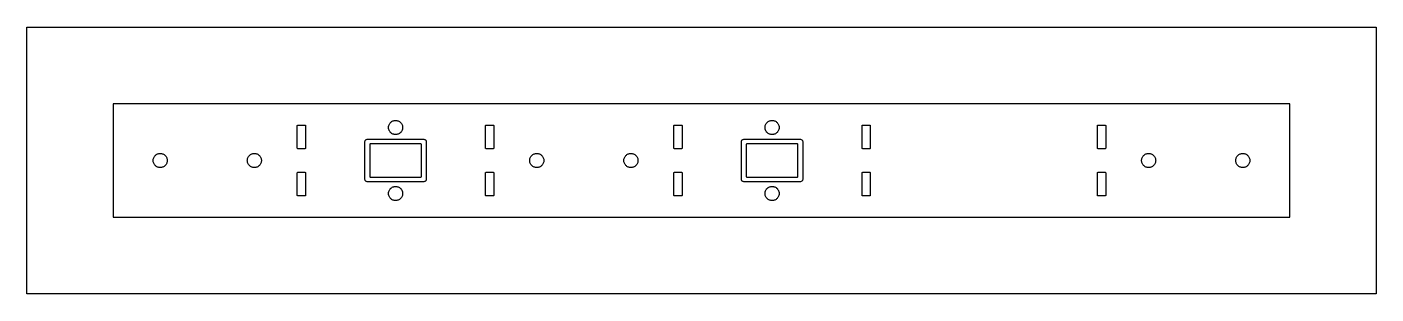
# Model space of a CAD drawing. Header units: metres. Extents: x -118 to 168, y -28 to 28.
import ezdxf

# ---------------------------------------------------------------- set-up
doc = ezdxf.new("R2010")
doc.units = ezdxf.units.M

msp = doc.modelspace()

# ---------------------------------------------------------------- linework, layer by layer
for points in [[(168.31, 28.31), (168.31, -28.31), (-118.31, -28.31), (-118.31, 28.31), (168.31, 28.31)], [(20.87, 12), (20, 12), (19.13, 12), (-19.13, 12), (-20, 12), (-20.87, 12), (-59.13, 12), (-60, 12), (-60.87, 12), (-100, 12), (-100, 10), (-100, -12), (-90, -12), (-60.87, -12), (-60, -12), (-59.13, -12), (-20.87, -12), (-20, -12), (-19.13, -12), (19.13, -12), (20, -12), (20.87, -12), (59.13, -12), (60, -12), (60.87, -12), (109.13, -12), (110, -12), (110.87, -12), (150, -12), (150, 12), (110.87, 12), (110, 12), (109.13, 12), (60.87, 12), (60, 12), (59.13, 12), (20.87, 12)], [(-59.14, 7.44), (-59.13, 7.4), (-59.13, 2.6), (-59.14, 2.56), (-59.16, 2.53), (-59.2, 2.51), (-59.23, 2.5), (-60.77, 2.5), (-60.8, 2.51), (-60.84, 2.53), (-60.86, 2.56), (-60.87, 2.6), (-60.87, 7.4), (-60.86, 7.44), (-60.84, 7.47), (-60.8, 7.49), (-60.77, 7.5), (-59.23, 7.5), (-59.2, 7.49), (-59.16, 7.47), (-59.14, 7.44)], [(-41.44, 6.56), (-41.44, 6.57), (-41.46, 6.66), (-41.47, 6.7), (-41.47, 6.71), (-41.47, 6.71), (-41.48, 6.77), (-41.49, 6.85), (-41.49, 6.85), (-41.49, 6.86), (-41.5, 7), (-41.5, 7), (-41.5, 7), (-41.49, 7.14), (-41.49, 7.15), (-41.49, 7.15), (-41.48, 7.23), (-41.47, 7.29), (-41.47, 7.29), (-41.47, 7.3), (-41.45, 7.36), (-41.44, 7.42), (-41.44, 7.44), (-41.39, 7.57), (-41.32, 7.71), (-41.25, 7.83), (-41.16, 7.95), (-41.06, 8.06), (-40.95, 8.16), (-40.83, 8.25), (-40.71, 8.32), (-40.57, 8.39), (-40.44, 8.44), (-40.29, 8.47), (-40.15, 8.49), (-40, 8.5), (-39.85, 8.49), (-39.71, 8.47), (-39.56, 8.44), (-39.43, 8.39), (-39.29, 8.32), (-39.17, 8.25), (-39.05, 8.16), (-38.94, 8.06), (-38.84, 7.95), (-38.75, 7.83), (-38.68, 7.71), (-38.61, 7.57), (-38.56, 7.44), (-38.56, 7.42), (-38.54, 7.36), (-38.53, 7.3), (-38.53, 7.29), (-38.53, 7.29), (-38.52, 7.23), (-38.51, 7.15), (-38.51, 7.15), (-38.51, 7.14), (-38.5, 7), (-38.5, 7), (-38.5, 7), (-38.51, 6.86), (-38.51, 6.85), (-38.51, 6.85), (-38.52, 6.77), (-38.53, 6.71), (-38.53, 6.71), (-38.53, 6.7), (-38.54, 6.66), (-38.56, 6.57), (-38.56, 6.56), (-38.57, 6.56), (-38.61, 6.43), (-38.61, 6.43), (-38.62, 6.42), (-38.68, 6.3), (-38.68, 6.29), (-38.68, 6.29), (-38.75, 6.17), (-38.75, 6.17), (-38.76, 6.16), (-38.84, 6.05), (-38.84, 6.05), (-38.84, 6.04), (-38.94, 5.94), (-38.94, 5.94), (-38.94, 5.94), (-39.04, 5.84), (-39.05, 5.84), (-39.05, 5.84), (-39.05, 5.84), (-39.16, 5.76), (-39.17, 5.75), (-39.17, 5.75), (-39.2, 5.74), (-39.29, 5.68), (-39.29, 5.68), (-39.3, 5.68), (-39.42, 5.62), (-39.43, 5.61), (-39.43, 5.61), (-39.56, 5.57), (-39.56, 5.56), (-39.57, 5.56), (-39.61, 5.55), (-39.7, 5.53), (-39.71, 5.53), (-39.71, 5.53), (-39.73, 5.53), (-39.85, 5.51), (-39.85, 5.51), (-39.86, 5.51), (-40, 5.5), (-40, 5.5), (-40, 5.5), (-40.14, 5.51), (-40.15, 5.51), (-40.15, 5.51), (-40.27, 5.53), (-40.29, 5.53), (-40.29, 5.53), (-40.3, 5.53), (-40.39, 5.55), (-40.43, 5.56), (-40.44, 5.56), (-40.44, 5.57), (-40.57, 5.61), (-40.57, 5.61), (-40.58, 5.62), (-40.7, 5.68), (-40.71, 5.68), (-40.71, 5.68), (-40.83, 5.75), (-40.83, 5.75), (-40.84, 5.76), (-40.95, 5.84), (-40.95, 5.84), (-40.96, 5.84), (-41.06, 5.94), (-41.06, 5.94), (-41.06, 5.94), (-41.16, 6.04), (-41.16, 6.05), (-41.16, 6.05), (-41.24, 6.16), (-41.25, 6.17), (-41.25, 6.17), (-41.32, 6.29), (-41.32, 6.29), (-41.32, 6.3), (-41.35, 6.34), (-41.38, 6.42), (-41.39, 6.43), (-41.39, 6.43), (-41.43, 6.56), (-41.44, 6.56)], [(-19.13, 2.6), (-19.14, 2.56), (-19.16, 2.53), (-19.2, 2.51), (-19.23, 2.5), (-20.77, 2.5), (-20.8, 2.51), (-20.84, 2.53), (-20.86, 2.56), (-20.87, 2.6), (-20.87, 7.4), (-20.86, 7.44), (-20.84, 7.47), (-20.8, 7.49), (-20.77, 7.5), (-19.23, 7.5), (-19.2, 7.49), (-19.16, 7.47), (-19.14, 7.44), (-19.13, 7.4), (-19.13, 2.6)], [(20.87, 2.6), (20.86, 2.56), (20.84, 2.53), (20.8, 2.51), (20.77, 2.5), (19.23, 2.5), (19.2, 2.51), (19.16, 2.53), (19.14, 2.56), (19.13, 2.6), (19.13, 7.4), (19.14, 7.44), (19.16, 7.47), (19.2, 7.49), (19.23, 7.5), (20.77, 7.5), (20.8, 7.49), (20.84, 7.47), (20.86, 7.44), (20.87, 7.4), (20.87, 2.6)], [(38.54, 6.66), (38.53, 6.7), (38.53, 6.71), (38.53, 6.71), (38.52, 6.77), (38.51, 6.85), (38.51, 6.85), (38.51, 6.86), (38.5, 7), (38.5, 7), (38.5, 7), (38.51, 7.14), (38.51, 7.15), (38.51, 7.15), (38.52, 7.23), (38.53, 7.29), (38.53, 7.29), (38.53, 7.3), (38.55, 7.36), (38.56, 7.42), (38.56, 7.44), (38.61, 7.57), (38.68, 7.71), (38.75, 7.83), (38.84, 7.95), (38.94, 8.06), (39.05, 8.16), (39.17, 8.25), (39.29, 8.32), (39.43, 8.39), (39.56, 8.44), (39.71, 8.47), (39.85, 8.49), (40, 8.5), (40.15, 8.49), (40.29, 8.47), (40.44, 8.44), (40.57, 8.39), (40.71, 8.32), (40.83, 8.25), (40.95, 8.16), (41.06, 8.06), (41.16, 7.95), (41.25, 7.83), (41.32, 7.71), (41.39, 7.57), (41.44, 7.44), (41.44, 7.42), (41.46, 7.36), (41.47, 7.3), (41.47, 7.29), (41.47, 7.29), (41.48, 7.23), (41.49, 7.15), (41.49, 7.15), (41.49, 7.14), (41.5, 7), (41.5, 7), (41.5, 7), (41.49, 6.86), (41.49, 6.85), (41.49, 6.85), (41.48, 6.77), (41.47, 6.71), (41.47, 6.71), (41.47, 6.7), (41.46, 6.66), (41.44, 6.57), (41.44, 6.56), (41.43, 6.56), (41.39, 6.43), (41.39, 6.43), (41.38, 6.42), (41.32, 6.3), (41.32, 6.29), (41.32, 6.29), (41.25, 6.17), (41.25, 6.17), (41.24, 6.16), (41.16, 6.05), (41.16, 6.05), (41.16, 6.04), (41.06, 5.94), (41.06, 5.94), (41.06, 5.94), (40.96, 5.84), (40.95, 5.84), (40.95, 5.84), (40.95, 5.84), (40.84, 5.76), (40.83, 5.75), (40.83, 5.75), (40.8, 5.74), (40.71, 5.68), (40.71, 5.68), (40.7, 5.68), (40.58, 5.62), (40.57, 5.61), (40.57, 5.61), (40.44, 5.57), (40.44, 5.56), (40.43, 5.56), (40.39, 5.55), (40.3, 5.53), (40.29, 5.53), (40.29, 5.53), (40.27, 5.53), (40.15, 5.51), (40.15, 5.51), (40.14, 5.51), (40, 5.5), (40, 5.5), (40, 5.5), (39.86, 5.51), (39.85, 5.51), (39.85, 5.51), (39.73, 5.53), (39.71, 5.53), (39.71, 5.53), (39.7, 5.53), (39.61, 5.55), (39.57, 5.56), (39.56, 5.56), (39.56, 5.57), (39.43, 5.61), (39.43, 5.61), (39.42, 5.62), (39.3, 5.68), (39.29, 5.68), (39.29, 5.68), (39.17, 5.75), (39.17, 5.75), (39.16, 5.76), (39.05, 5.84), (39.05, 5.84), (39.04, 5.84), (38.94, 5.94), (38.94, 5.94), (38.94, 5.94), (38.84, 6.04), (38.84, 6.05), (38.84, 6.05), (38.76, 6.16), (38.75, 6.17), (38.75, 6.17), (38.68, 6.29), (38.68, 6.29), (38.68, 6.3), (38.65, 6.34), (38.62, 6.42), (38.61, 6.43), (38.61, 6.43), (38.57, 6.56), (38.56, 6.56), (38.56, 6.57), (38.54, 6.66)], [(60.86, 7.44), (60.87, 7.4), (60.87, 2.6), (60.86, 2.56), (60.84, 2.53), (60.8, 2.51), (60.77, 2.5), (59.23, 2.5), (59.2, 2.51), (59.16, 2.53), (59.14, 2.56), (59.13, 2.6), (59.13, 7.4), (59.14, 7.44), (59.16, 7.47), (59.2, 7.49), (59.23, 7.5), (60.77, 7.5), (60.8, 7.49), (60.84, 7.47), (60.86, 7.44)], [(110.87, 2.6), (110.86, 2.56), (110.84, 2.53), (110.8, 2.51), (110.77, 2.5), (109.23, 2.5), (109.2, 2.51), (109.16, 2.53), (109.14, 2.56), (109.13, 2.6), (109.13, 7.4), (109.14, 7.44), (109.16, 7.47), (109.2, 7.49), (109.23, 7.5), (110.77, 7.5), (110.8, 7.49), (110.84, 7.47), (110.86, 7.44), (110.87, 7.4), (110.87, 2.6)], [(-33.83, -4.47), (-33.99, -4.5), (-34, -4.5), (-34.01, -4.5), (-45.99, -4.5), (-46, -4.5), (-46.01, -4.5), (-46.17, -4.47), (-46.19, -4.46), (-46.21, -4.45), (-46.34, -4.36), (-46.35, -4.35), (-46.36, -4.34), (-46.4, -4.28), (-46.45, -4.21), (-46.46, -4.19), (-46.47, -4.17), (-46.5, -4.01), (-46.5, -4), (-46.5, -3.99), (-46.5, -2.6), (-46.5, 2.6), (-46.5, 3.99), (-46.5, 4), (-46.5, 4.01), (-46.47, 4.17), (-46.46, 4.19), (-46.45, 4.21), (-46.4, 4.28), (-46.36, 4.34), (-46.35, 4.35), (-46.34, 4.36), (-46.21, 4.45), (-46.19, 4.46), (-46.17, 4.47), (-46.01, 4.5), (-46, 4.5), (-45.99, 4.5), (-34.01, 4.5), (-34, 4.5), (-33.99, 4.5), (-33.83, 4.47), (-33.81, 4.46), (-33.79, 4.45), (-33.66, 4.36), (-33.65, 4.35), (-33.64, 4.34), (-33.6, 4.28), (-33.55, 4.21), (-33.54, 4.19), (-33.53, 4.17), (-33.5, 4.01), (-33.5, 4), (-33.5, 3.99), (-33.5, 2.6), (-33.5, -2.6), (-33.5, -3.99), (-33.5, -4), (-33.5, -4.01), (-33.53, -4.17), (-33.54, -4.19), (-33.55, -4.21), (-33.6, -4.28), (-33.64, -4.34), (-33.65, -4.35), (-33.66, -4.36), (-33.79, -4.45), (-33.81, -4.46), (-33.83, -4.47)], [(-45.5, -2.6), (-45.5, -3.39), (-45.49, -3.44), (-45.47, -3.47), (-45.44, -3.49), (-45.39, -3.5), (-34.61, -3.5), (-34.56, -3.49), (-34.53, -3.47), (-34.51, -3.44), (-34.5, -3.39), (-34.5, -2.6), (-34.5, 2.6), (-34.5, 3.39), (-34.51, 3.44), (-34.53, 3.47), (-34.56, 3.49), (-34.61, 3.5), (-45.39, 3.5), (-45.44, 3.49), (-45.47, 3.47), (-45.49, 3.44), (-45.5, 3.39), (-45.5, 2.6), (-45.5, -2.6)], [(46.21, -4.45), (46.19, -4.46), (46.17, -4.47), (46.01, -4.5), (46, -4.5), (45.99, -4.5), (34.01, -4.5), (34, -4.5), (33.99, -4.5), (33.83, -4.47), (33.81, -4.46), (33.79, -4.45), (33.66, -4.36), (33.65, -4.35), (33.64, -4.34), (33.6, -4.28), (33.55, -4.21), (33.54, -4.19), (33.53, -4.17), (33.5, -4.01), (33.5, -4), (33.5, -3.99), (33.5, -2.6), (33.5, 2.6), (33.5, 3.99), (33.5, 4), (33.5, 4.01), (33.53, 4.17), (33.54, 4.19), (33.55, 4.21), (33.6, 4.28), (33.64, 4.34), (33.65, 4.35), (33.66, 4.36), (33.79, 4.45), (33.81, 4.46), (33.83, 4.47), (33.99, 4.5), (34, 4.5), (34.01, 4.5), (45.99, 4.5), (46, 4.5), (46.01, 4.5), (46.17, 4.47), (46.19, 4.46), (46.21, 4.45), (46.34, 4.36), (46.35, 4.35), (46.36, 4.34), (46.4, 4.28), (46.45, 4.21), (46.46, 4.19), (46.47, 4.17), (46.5, 4.01), (46.5, 4), (46.5, 3.99), (46.5, 2.6), (46.5, -2.6), (46.5, -3.99), (46.5, -4), (46.5, -4.01), (46.47, -4.17), (46.46, -4.19), (46.45, -4.21), (46.4, -4.28), (46.36, -4.34), (46.35, -4.35), (46.34, -4.36), (46.21, -4.45)], [(34.53, 3.47), (34.51, 3.44), (34.5, 3.39), (34.5, 2.6), (34.5, -2.6), (34.5, -3.39), (34.51, -3.44), (34.53, -3.47), (34.56, -3.49), (34.61, -3.5), (45.39, -3.5), (45.44, -3.49), (45.47, -3.47), (45.49, -3.44), (45.5, -3.39), (45.5, -2.6), (45.5, 2.6), (45.5, 3.39), (45.49, 3.44), (45.47, 3.47), (45.44, 3.49), (45.39, 3.5), (34.61, 3.5), (34.56, 3.49), (34.53, 3.47)], [(-89.85, -1.49), (-90, -1.5), (-90.15, -1.49), (-90.29, -1.47), (-90.44, -1.44), (-90.57, -1.39), (-90.71, -1.32), (-90.83, -1.25), (-90.95, -1.16), (-91.06, -1.06), (-91.16, -0.95), (-91.25, -0.83), (-91.32, -0.71), (-91.39, -0.57), (-91.44, -0.44), (-91.47, -0.29), (-91.49, -0.15), (-91.5, 0), (-91.49, 0.15), (-91.47, 0.29), (-91.44, 0.44), (-91.39, 0.57), (-91.32, 0.71), (-91.25, 0.83), (-91.16, 0.95), (-91.06, 1.06), (-90.95, 1.16), (-90.83, 1.25), (-90.71, 1.32), (-90.57, 1.39), (-90.44, 1.44), (-90.29, 1.47), (-90.15, 1.49), (-90, 1.5), (-89.85, 1.49), (-89.71, 1.47), (-89.56, 1.44), (-89.43, 1.39), (-89.29, 1.32), (-89.17, 1.25), (-89.05, 1.16), (-88.94, 1.06), (-88.84, 0.95), (-88.75, 0.83), (-88.68, 0.71), (-88.61, 0.57), (-88.56, 0.44), (-88.53, 0.29), (-88.51, 0.15), (-88.5, 0), (-88.51, -0.15), (-88.53, -0.29), (-88.56, -0.44), (-88.61, -0.57), (-88.68, -0.71), (-88.75, -0.83), (-88.84, -0.95), (-88.94, -1.06), (-89.05, -1.16), (-89.17, -1.25), (-89.29, -1.32), (-89.43, -1.39), (-89.56, -1.44), (-89.71, -1.47), (-89.85, -1.49)], [(-69.56, -1.44), (-69.71, -1.47), (-69.85, -1.49), (-70, -1.5), (-70.15, -1.49), (-70.29, -1.47), (-70.44, -1.44), (-70.57, -1.39), (-70.71, -1.32), (-70.83, -1.25), (-70.95, -1.16), (-71.06, -1.06), (-71.16, -0.95), (-71.25, -0.83), (-71.32, -0.71), (-71.39, -0.57), (-71.44, -0.44), (-71.47, -0.29), (-71.49, -0.15), (-71.5, 0), (-71.49, 0.15), (-71.47, 0.29), (-71.44, 0.44), (-71.39, 0.57), (-71.32, 0.71), (-71.25, 0.83), (-71.16, 0.95), (-71.06, 1.06), (-70.95, 1.16), (-70.83, 1.25), (-70.71, 1.32), (-70.57, 1.39), (-70.44, 1.44), (-70.29, 1.47), (-70.15, 1.49), (-70, 1.5), (-69.85, 1.49), (-69.71, 1.47), (-69.56, 1.44), (-69.43, 1.39), (-69.29, 1.32), (-69.17, 1.25), (-69.05, 1.16), (-68.94, 1.06), (-68.84, 0.95), (-68.75, 0.83), (-68.68, 0.71), (-68.61, 0.57), (-68.56, 0.44), (-68.53, 0.29), (-68.51, 0.15), (-68.5, 0), (-68.51, -0.15), (-68.53, -0.29), (-68.56, -0.44), (-68.61, -0.57), (-68.68, -0.71), (-68.75, -0.83), (-68.84, -0.95), (-68.94, -1.06), (-69.05, -1.16), (-69.17, -1.25), (-69.29, -1.32), (-69.43, -1.39), (-69.56, -1.44)], [(-9.56, -1.44), (-9.71, -1.47), (-9.85, -1.49), (-10, -1.5), (-10.15, -1.49), (-10.29, -1.47), (-10.44, -1.44), (-10.57, -1.39), (-10.71, -1.32), (-10.83, -1.25), (-10.95, -1.16), (-11.06, -1.06), (-11.16, -0.95), (-11.25, -0.83), (-11.32, -0.71), (-11.39, -0.57), (-11.44, -0.44), (-11.47, -0.29), (-11.49, -0.15), (-11.5, 0), (-11.49, 0.15), (-11.47, 0.29), (-11.44, 0.44), (-11.39, 0.57), (-11.32, 0.71), (-11.25, 0.83), (-11.16, 0.95), (-11.06, 1.06), (-10.95, 1.16), (-10.83, 1.25), (-10.71, 1.32), (-10.57, 1.39), (-10.44, 1.44), (-10.29, 1.47), (-10.15, 1.49), (-10, 1.5), (-9.85, 1.49), (-9.71, 1.47), (-9.56, 1.44), (-9.43, 1.39), (-9.29, 1.32), (-9.17, 1.25), (-9.05, 1.16), (-8.94, 1.06), (-8.84, 0.95), (-8.75, 0.83), (-8.68, 0.71), (-8.61, 0.57), (-8.56, 0.44), (-8.53, 0.29), (-8.51, 0.15), (-8.5, 0), (-8.51, -0.15), (-8.53, -0.29), (-8.56, -0.44), (-8.61, -0.57), (-8.68, -0.71), (-8.75, -0.83), (-8.84, -0.95), (-8.94, -1.06), (-9.05, -1.16), (-9.17, -1.25), (-9.29, -1.32), (-9.43, -1.39), (-9.56, -1.44)], [(10.44, -1.44), (10.29, -1.47), (10.15, -1.49), (10, -1.5), (9.85, -1.49), (9.71, -1.47), (9.56, -1.44), (9.43, -1.39), (9.29, -1.32), (9.17, -1.25), (9.05, -1.16), (8.94, -1.06), (8.84, -0.95), (8.75, -0.83), (8.68, -0.71), (8.61, -0.57), (8.56, -0.44), (8.53, -0.29), (8.51, -0.15), (8.5, 0), (8.51, 0.15), (8.53, 0.29), (8.56, 0.44), (8.61, 0.57), (8.68, 0.71), (8.75, 0.83), (8.84, 0.95), (8.94, 1.06), (9.05, 1.16), (9.17, 1.25), (9.29, 1.32), (9.43, 1.39), (9.56, 1.44), (9.71, 1.47), (9.85, 1.49), (10, 1.5), (10.15, 1.49), (10.29, 1.47), (10.44, 1.44), (10.57, 1.39), (10.71, 1.32), (10.83, 1.25), (10.95, 1.16), (11.06, 1.06), (11.16, 0.95), (11.25, 0.83), (11.32, 0.71), (11.39, 0.57), (11.44, 0.44), (11.47, 0.29), (11.49, 0.15), (11.5, 0), (11.49, -0.15), (11.47, -0.29), (11.44, -0.44), (11.39, -0.57), (11.32, -0.71), (11.25, -0.83), (11.16, -0.95), (11.06, -1.06), (10.95, -1.16), (10.83, -1.25), (10.71, -1.32), (10.57, -1.39), (10.44, -1.44)], [(120.44, -1.44), (120.29, -1.47), (120.15, -1.49), (120, -1.5), (119.85, -1.49), (119.71, -1.47), (119.56, -1.44), (119.43, -1.39), (119.29, -1.32), (119.17, -1.25), (119.05, -1.16), (118.94, -1.06), (118.84, -0.95), (118.75, -0.83), (118.68, -0.71), (118.61, -0.57), (118.56, -0.44), (118.53, -0.29), (118.51, -0.15), (118.5, 0), (118.51, 0.15), (118.53, 0.29), (118.56, 0.44), (118.61, 0.57), (118.68, 0.71), (118.75, 0.83), (118.84, 0.95), (118.94, 1.06), (119.05, 1.16), (119.17, 1.25), (119.29, 1.32), (119.43, 1.39), (119.56, 1.44), (119.71, 1.47), (119.85, 1.49), (120, 1.5), (120.15, 1.49), (120.29, 1.47), (120.44, 1.44), (120.57, 1.39), (120.71, 1.32), (120.83, 1.25), (120.95, 1.16), (121.06, 1.06), (121.16, 0.95), (121.25, 0.83), (121.32, 0.71), (121.39, 0.57), (121.44, 0.44), (121.47, 0.29), (121.49, 0.15), (121.5, 0), (121.49, -0.15), (121.47, -0.29), (121.44, -0.44), (121.39, -0.57), (121.32, -0.71), (121.25, -0.83), (121.16, -0.95), (121.06, -1.06), (120.95, -1.16), (120.83, -1.25), (120.71, -1.32), (120.57, -1.39), (120.44, -1.44)], [(140.44, -1.44), (140.29, -1.47), (140.15, -1.49), (140, -1.5), (139.85, -1.49), (139.71, -1.47), (139.56, -1.44), (139.43, -1.39), (139.29, -1.32), (139.17, -1.25), (139.05, -1.16), (138.94, -1.06), (138.84, -0.95), (138.75, -0.83), (138.68, -0.71), (138.61, -0.57), (138.56, -0.44), (138.53, -0.29), (138.51, -0.15), (138.5, 0), (138.51, 0.15), (138.53, 0.29), (138.56, 0.44), (138.61, 0.57), (138.68, 0.71), (138.75, 0.83), (138.84, 0.95), (138.94, 1.06), (139.05, 1.16), (139.17, 1.25), (139.29, 1.32), (139.43, 1.39), (139.56, 1.44), (139.71, 1.47), (139.85, 1.49), (140, 1.5), (140.15, 1.49), (140.29, 1.47), (140.44, 1.44), (140.57, 1.39), (140.71, 1.32), (140.83, 1.25), (140.95, 1.16), (141.06, 1.06), (141.16, 0.95), (141.25, 0.83), (141.32, 0.71), (141.39, 0.57), (141.44, 0.44), (141.47, 0.29), (141.49, 0.15), (141.5, 0), (141.49, -0.15), (141.47, -0.29), (141.44, -0.44), (141.39, -0.57), (141.32, -0.71), (141.25, -0.83), (141.16, -0.95), (141.06, -1.06), (140.95, -1.16), (140.83, -1.25), (140.71, -1.32), (140.57, -1.39), (140.44, -1.44)], [(-59.14, -2.56), (-59.13, -2.6), (-59.13, -7.4), (-59.14, -7.44), (-59.16, -7.47), (-59.2, -7.49), (-59.23, -7.5), (-60.77, -7.5), (-60.8, -7.49), (-60.84, -7.47), (-60.86, -7.44), (-60.87, -7.4), (-60.87, -2.6), (-60.86, -2.56), (-60.84, -2.53), (-60.8, -2.51), (-60.77, -2.5), (-59.23, -2.5), (-59.2, -2.51), (-59.16, -2.53), (-59.14, -2.56)], [(-19.14, -2.56), (-19.13, -2.6), (-19.13, -7.4), (-19.14, -7.44), (-19.16, -7.47), (-19.2, -7.49), (-19.23, -7.5), (-20.77, -7.5), (-20.8, -7.49), (-20.84, -7.47), (-20.86, -7.44), (-20.87, -7.4), (-20.87, -2.6), (-20.86, -2.56), (-20.84, -2.53), (-20.8, -2.51), (-20.77, -2.5), (-19.23, -2.5), (-19.2, -2.51), (-19.16, -2.53), (-19.14, -2.56)], [(20.87, -7.4), (20.86, -7.44), (20.84, -7.47), (20.8, -7.49), (20.77, -7.5), (19.23, -7.5), (19.2, -7.49), (19.16, -7.47), (19.14, -7.44), (19.13, -7.4), (19.13, -2.6), (19.14, -2.56), (19.16, -2.53), (19.2, -2.51), (19.23, -2.5), (20.77, -2.5), (20.8, -2.51), (20.84, -2.53), (20.86, -2.56), (20.87, -2.6), (20.87, -7.4)], [(60.86, -2.56), (60.87, -2.6), (60.87, -7.4), (60.86, -7.44), (60.84, -7.47), (60.8, -7.49), (60.77, -7.5), (59.23, -7.5), (59.2, -7.49), (59.16, -7.47), (59.14, -7.44), (59.13, -7.4), (59.13, -2.6), (59.14, -2.56), (59.16, -2.53), (59.2, -2.51), (59.23, -2.5), (60.77, -2.5), (60.8, -2.51), (60.84, -2.53), (60.86, -2.56)], [(110.87, -7.4), (110.86, -7.44), (110.84, -7.47), (110.8, -7.49), (110.77, -7.5), (109.23, -7.5), (109.2, -7.49), (109.16, -7.47), (109.14, -7.44), (109.13, -7.4), (109.13, -2.6), (109.14, -2.56), (109.16, -2.53), (109.2, -2.51), (109.23, -2.5), (110.77, -2.5), (110.8, -2.51), (110.84, -2.53), (110.86, -2.56), (110.87, -2.6), (110.87, -7.4)], [(-41.06, -5.94), (-40.96, -5.84), (-40.95, -5.84), (-40.95, -5.84), (-40.95, -5.84), (-40.84, -5.76), (-40.83, -5.75), (-40.83, -5.75), (-40.8, -5.74), (-40.71, -5.68), (-40.71, -5.68), (-40.7, -5.68), (-40.58, -5.62), (-40.57, -5.61), (-40.57, -5.61), (-40.44, -5.57), (-40.44, -5.56), (-40.43, -5.56), (-40.39, -5.55), (-40.3, -5.53), (-40.29, -5.53), (-40.29, -5.53), (-40.27, -5.53), (-40.15, -5.51), (-40.15, -5.51), (-40.14, -5.51), (-40, -5.5), (-40, -5.5), (-40, -5.5), (-39.86, -5.51), (-39.85, -5.51), (-39.85, -5.51), (-39.73, -5.53), (-39.71, -5.53), (-39.71, -5.53), (-39.7, -5.53), (-39.61, -5.55), (-39.57, -5.56), (-39.56, -5.56), (-39.56, -5.57), (-39.43, -5.61), (-39.43, -5.61), (-39.42, -5.62), (-39.3, -5.68), (-39.29, -5.68), (-39.29, -5.68), (-39.17, -5.75), (-39.17, -5.75), (-39.16, -5.76), (-39.05, -5.84), (-39.05, -5.84), (-39.04, -5.84), (-39.02, -5.86), (-38.94, -5.94), (-38.94, -5.94), (-38.94, -5.94), (-38.84, -6.04), (-38.84, -6.05), (-38.84, -6.05), (-38.76, -6.16), (-38.75, -6.17), (-38.75, -6.17), (-38.68, -6.29), (-38.68, -6.29), (-38.68, -6.3), (-38.65, -6.34), (-38.62, -6.42), (-38.61, -6.43), (-38.61, -6.43), (-38.57, -6.56), (-38.56, -6.56), (-38.56, -6.57), (-38.54, -6.66), (-38.53, -6.7), (-38.53, -6.71), (-38.53, -6.71), (-38.52, -6.77), (-38.51, -6.85), (-38.51, -6.85), (-38.51, -6.86), (-38.5, -7), (-38.5, -7), (-38.5, -7), (-38.51, -7.14), (-38.51, -7.15), (-38.51, -7.15), (-38.52, -7.23), (-38.53, -7.29), (-38.53, -7.29), (-38.53, -7.3), (-38.55, -7.36), (-38.56, -7.42), (-38.56, -7.44), (-38.61, -7.57), (-38.68, -7.71), (-38.75, -7.83), (-38.84, -7.95), (-38.94, -8.06), (-39.05, -8.16), (-39.17, -8.25), (-39.29, -8.32), (-39.43, -8.39), (-39.56, -8.44), (-39.71, -8.47), (-39.85, -8.49), (-40, -8.5), (-40.15, -8.49), (-40.29, -8.47), (-40.44, -8.44), (-40.57, -8.39), (-40.71, -8.32), (-40.83, -8.25), (-40.95, -8.16), (-41.06, -8.06), (-41.16, -7.95), (-41.25, -7.83), (-41.32, -7.71), (-41.39, -7.57), (-41.44, -7.44), (-41.44, -7.42), (-41.46, -7.36), (-41.47, -7.3), (-41.47, -7.29), (-41.47, -7.29), (-41.48, -7.23), (-41.49, -7.15), (-41.49, -7.15), (-41.49, -7.14), (-41.5, -7), (-41.5, -7), (-41.5, -7), (-41.49, -6.86), (-41.49, -6.85), (-41.49, -6.85), (-41.48, -6.77), (-41.47, -6.71), (-41.47, -6.71), (-41.47, -6.7), (-41.46, -6.66), (-41.44, -6.57), (-41.44, -6.56), (-41.43, -6.56), (-41.39, -6.43), (-41.39, -6.43), (-41.38, -6.42), (-41.32, -6.3), (-41.32, -6.29), (-41.32, -6.29), (-41.25, -6.17), (-41.25, -6.17), (-41.24, -6.16), (-41.16, -6.05), (-41.16, -6.05), (-41.16, -6.04), (-41.06, -5.94), (-41.06, -5.94), (-41.06, -5.94)], [(39.05, -5.84), (39.05, -5.84), (39.05, -5.84), (39.16, -5.76), (39.17, -5.75), (39.17, -5.75), (39.2, -5.74), (39.29, -5.68), (39.29, -5.68), (39.3, -5.68), (39.42, -5.62), (39.43, -5.61), (39.43, -5.61), (39.56, -5.57), (39.56, -5.56), (39.57, -5.56), (39.61, -5.55), (39.7, -5.53), (39.71, -5.53), (39.71, -5.53), (39.73, -5.53), (39.85, -5.51), (39.85, -5.51), (39.86, -5.51), (40, -5.5), (40, -5.5), (40, -5.5), (40.14, -5.51), (40.15, -5.51), (40.15, -5.51), (40.27, -5.53), (40.29, -5.53), (40.29, -5.53), (40.3, -5.53), (40.39, -5.55), (40.43, -5.56), (40.44, -5.56), (40.44, -5.57), (40.57, -5.61), (40.57, -5.61), (40.58, -5.62), (40.7, -5.68), (40.71, -5.68), (40.71, -5.68), (40.83, -5.75), (40.83, -5.75), (40.84, -5.76), (40.95, -5.84), (40.95, -5.84), (40.96, -5.84), (40.98, -5.86), (41.06, -5.94), (41.06, -5.94), (41.06, -5.94), (41.16, -6.04), (41.16, -6.05), (41.16, -6.05), (41.24, -6.16), (41.25, -6.17), (41.25, -6.17), (41.32, -6.29), (41.32, -6.29), (41.32, -6.3), (41.35, -6.34), (41.38, -6.42), (41.39, -6.43), (41.39, -6.43), (41.43, -6.56), (41.44, -6.56), (41.44, -6.57), (41.46, -6.66), (41.47, -6.7), (41.47, -6.71), (41.47, -6.71), (41.48, -6.77), (41.49, -6.85), (41.49, -6.85), (41.49, -6.86), (41.5, -7), (41.5, -7), (41.5, -7), (41.49, -7.14), (41.49, -7.15), (41.49, -7.15), (41.48, -7.23), (41.47, -7.29), (41.47, -7.29), (41.47, -7.3), (41.45, -7.36), (41.44, -7.42), (41.44, -7.44), (41.39, -7.57), (41.32, -7.71), (41.25, -7.83), (41.16, -7.95), (41.06, -8.06), (40.95, -8.16), (40.83, -8.25), (40.71, -8.32), (40.57, -8.39), (40.44, -8.44), (40.29, -8.47), (40.15, -8.49), (40, -8.5), (39.85, -8.49), (39.71, -8.47), (39.56, -8.44), (39.43, -8.39), (39.29, -8.32), (39.17, -8.25), (39.05, -8.16), (38.94, -8.06), (38.84, -7.95), (38.75, -7.83), (38.68, -7.71), (38.61, -7.57), (38.56, -7.44), (38.56, -7.42), (38.54, -7.36), (38.53, -7.3), (38.53, -7.29), (38.53, -7.29), (38.52, -7.23), (38.51, -7.15), (38.51, -7.15), (38.51, -7.14), (38.5, -7), (38.5, -7), (38.5, -7), (38.51, -6.86), (38.51, -6.85), (38.51, -6.85), (38.52, -6.77), (38.53, -6.71), (38.53, -6.71), (38.53, -6.7), (38.54, -6.66), (38.56, -6.57), (38.56, -6.56), (38.57, -6.56), (38.61, -6.43), (38.61, -6.43), (38.62, -6.42), (38.68, -6.3), (38.68, -6.29), (38.68, -6.29), (38.75, -6.17), (38.75, -6.17), (38.76, -6.16), (38.84, -6.05), (38.84, -6.05), (38.84, -6.04), (38.94, -5.94), (38.94, -5.94), (38.94, -5.94), (39.04, -5.84), (39.05, -5.84)]]:
    msp.add_lwpolyline(points)

doc.saveas('drawing.dxf')
